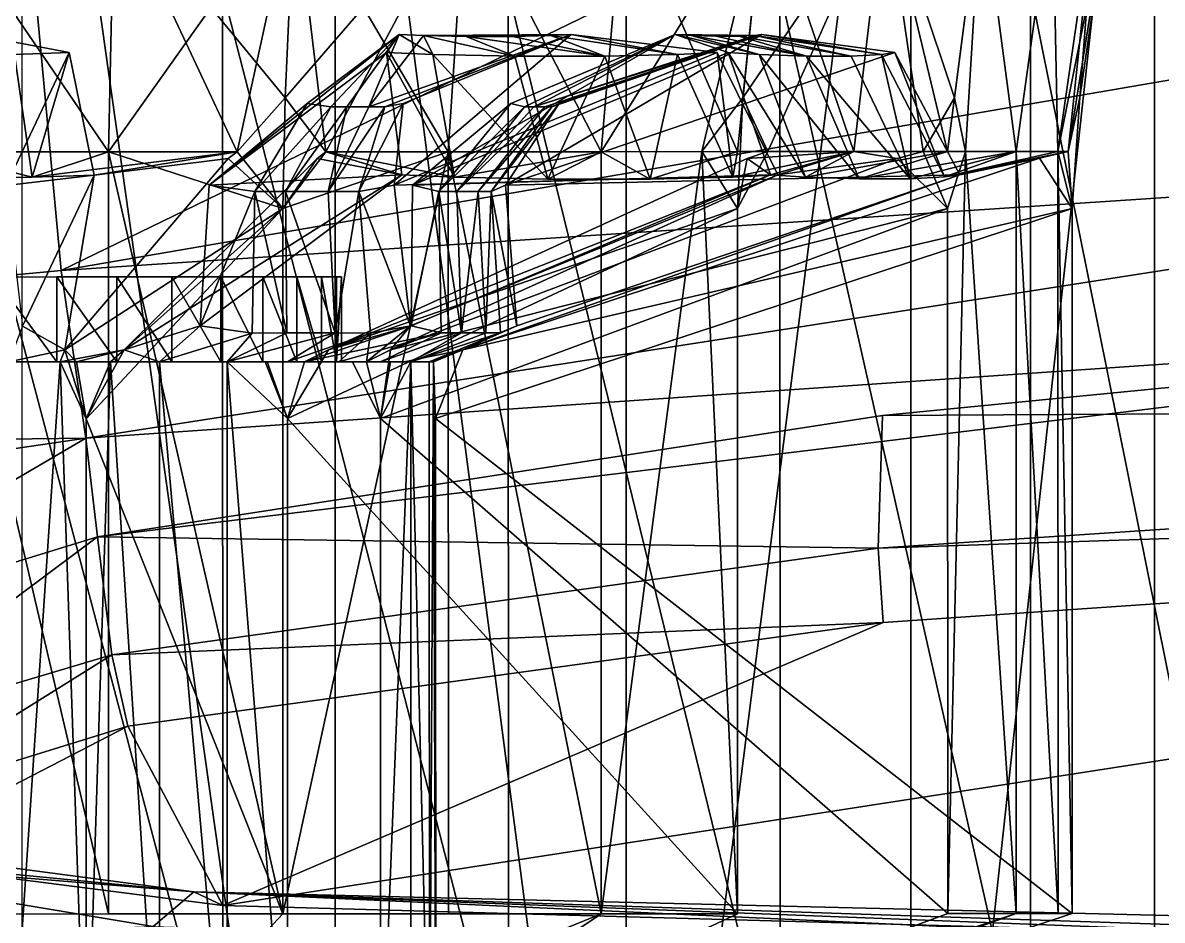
# Model space of a CAD drawing. Header units: metres. Extents: x -7 to 7, y -2.9 to 2.9.
# Drawn here: x -3.366 to -2.721, y 1.902 to 2.41 of the extents above; entities that cross this region are included whole.
import ezdxf

# ---------------------------------------------------------------- set-up
doc = ezdxf.new("R2010")
doc.units = ezdxf.units.M

msp = doc.modelspace()

# ---------------------------------------------------------------- linework, layer by layer
for points in [[(-3.02469, 2.73977, 0.050117), (-3.02469, 1.47095, 0.050493), (-3.1893, 2.73445, 0.067319)], [(-2.86346, 2.73886, 0.009818), (-3.02469, 1.47095, 0.050493), (-3.02469, 2.73977, 0.050117)], [(-3.02469, 1.47095, 0.050493), (-2.86346, 2.73886, 0.009818), (-2.86346, 1.47093, 0.010194)], [(-2.72566, 2.73794, -0.044881), (-2.86346, 1.47093, 0.010194), (-2.86346, 2.73886, 0.009818)], [(-2.86346, 1.47093, 0.010194), (-2.72566, 2.73794, -0.044881), (-2.72566, 1.47092, -0.044506)], [(-2.58477, 2.73224, -0.14018), (-2.72566, 1.47092, -0.044506), (-2.72566, 2.73794, -0.044881)], [(-3.1893, 2.73445, 0.067319), (-3.1893, 1.47095, 0.067694), (-3.3666, 2.72912, 0.070121)], [(-3.3666, 2.72912, 0.070121), (-3.1893, 1.47095, 0.067694), (-3.3666, 1.47095, 0.070494)], [(-3.1893, 2.73445, 0.067319), (-3.02469, 1.47095, 0.050493), (-3.1893, 1.47095, 0.067694)], [(-2.72566, 1.47092, -0.044506), (-2.58477, 2.73224, -0.14018), (-2.58477, 1.47089, -0.139806)], [(-3.3144, 2.48526, -1.7834), (-3.41895, 2.48522, -1.79163), (-3.31776, 2.33667, -1.76199)], [(-3.31776, 2.33667, -0.484703), (-3.41895, 2.48522, -0.455056), (-3.3144, 2.48526, -0.463284)], [(-3.41895, 2.48522, -0.455056), (-3.31776, 2.33667, -0.484703), (-3.41891, 2.33664, -0.476743)], [(-3.31776, 2.33667, -1.76199), (-3.41895, 2.48522, -1.79163), (-3.41891, 2.33664, -1.76995)], [(-3.21243, 2.48529, -1.75892), (-3.31776, 2.33667, -1.76199), (-3.24487, 2.3367, -1.74449)], [(-3.31776, 2.33667, -1.76199), (-3.21243, 2.48529, -1.75892), (-3.3144, 2.48526, -1.7834)], [(-3.3144, 2.48526, -0.463284), (-3.24487, 2.3367, -0.502203), (-3.31776, 2.33667, -0.484703)], [(-3.21773, 2.36722, -0.504154), (-3.3144, 2.48526, -0.463284), (-3.21243, 2.48529, -0.487764)], [(-3.3144, 2.48526, -0.463284), (-3.21773, 2.36722, -0.504154), (-3.24487, 2.3367, -0.502203)], [(-3.21243, 2.48529, -1.75892), (-3.24487, 2.3367, -1.74449), (-3.21773, 2.36722, -1.74254)], [(-3.11555, 2.48533, -1.71879), (-3.21773, 2.36722, -1.74254), (-3.19461, 2.33671, -1.72816)], [(-3.21773, 2.36722, -1.74254), (-3.11555, 2.48533, -1.71879), (-3.21243, 2.48529, -1.75892)], [(-3.21243, 2.48529, -0.487764), (-3.19461, 2.33671, -0.51853), (-3.21773, 2.36722, -0.504154)], [(-3.12536, 2.33674, -0.547218), (-3.21243, 2.48529, -0.487764), (-3.11555, 2.48533, -0.527895)], [(-3.21243, 2.48529, -0.487764), (-3.12536, 2.33674, -0.547218), (-3.19461, 2.33671, -0.51853)], [(-3.11555, 2.48533, -1.71879), (-3.19461, 2.33671, -1.72816), (-3.12536, 2.33674, -1.69947)], [(-3.11555, 2.48533, -0.527895), (-3.03885, 2.33677, -0.600233), (-3.12536, 2.33674, -0.547218)], [(-3.03885, 2.33677, -1.64646), (-3.11555, 2.48533, -1.71879), (-3.12536, 2.33674, -1.69947)], [(-3.02614, 2.48536, -1.664), (-3.11555, 2.48533, -1.71879), (-3.03885, 2.33677, -1.64646)], [(-3.03885, 2.33677, -0.600233), (-3.11555, 2.48533, -0.527895), (-3.02614, 2.48536, -0.582688)], [(-2.9464, 2.48539, -1.5959), (-3.03885, 2.33677, -1.64646), (-2.98184, 2.33679, -1.59777)], [(-3.03885, 2.33677, -1.64646), (-2.9464, 2.48539, -1.5959), (-3.02614, 2.48536, -1.664)], [(-3.02614, 2.48536, -0.582688), (-2.96169, 2.3368, -0.666128), (-3.03885, 2.33677, -0.600233)], [(-2.96169, 2.3368, -0.666128), (-3.02614, 2.48536, -0.582688), (-2.9464, 2.48539, -0.650794)], [(-2.9464, 2.48539, -1.5959), (-2.98184, 2.33679, -1.59777), (-2.95855, 2.36731, -1.58371)], [(-2.9464, 2.48539, -0.650794), (-2.8958, 2.33682, -0.743281), (-2.96169, 2.3368, -0.666128)], [(-2.87829, 2.48541, -1.51615), (-2.95855, 2.36731, -1.58371), (-2.94448, 2.3368, -1.56041)], [(-2.95855, 2.36731, -1.58371), (-2.87829, 2.48541, -1.51615), (-2.9464, 2.48539, -1.5959)], [(-2.8958, 2.33682, -0.743281), (-2.9464, 2.48539, -0.650794), (-2.87829, 2.48541, -0.730535)], [(-2.87829, 2.48541, -1.51615), (-2.94448, 2.3368, -1.56041), (-2.8958, 2.33682, -1.50341)], [(-2.87829, 2.48541, -0.730535), (-2.85663, 2.33683, -0.807199), (-2.8958, 2.33682, -0.743281)], [(-2.84278, 2.33684, -1.4169), (-2.87829, 2.48541, -1.51615), (-2.8958, 2.33682, -1.50341)], [(-2.8235, 2.48543, -1.42674), (-2.87829, 2.48541, -1.51615), (-2.84278, 2.33684, -1.4169)], [(-2.83882, 2.36735, -0.827772), (-2.87829, 2.48541, -0.730535), (-2.8235, 2.48543, -0.819948)], [(-2.87829, 2.48541, -0.730535), (-2.83882, 2.36735, -0.827772), (-2.85663, 2.33683, -0.807199)], [(-2.80395, 2.33685, -1.32316), (-2.8235, 2.48543, -1.42674), (-2.84278, 2.33684, -1.4169)], [(-2.8235, 2.48543, -0.819948), (-2.83264, 2.33684, -0.854276), (-2.83882, 2.36735, -0.827772)], [(-2.8235, 2.48543, -0.819948), (-2.80395, 2.33685, -0.923534), (-2.83264, 2.33684, -0.854276)], [(-2.78337, 2.48544, -1.32986), (-2.8235, 2.48543, -1.42674), (-2.80395, 2.33685, -1.32316)], [(-2.80395, 2.33685, -0.923534), (-2.8235, 2.48543, -0.819948), (-2.78337, 2.48544, -0.916832)], [(-2.78337, 2.48544, -0.916832), (-2.78027, 2.33686, -1.02219), (-2.80395, 2.33685, -0.923534)], [(-2.78027, 2.33686, -1.2245), (-2.78337, 2.48544, -1.32986), (-2.80395, 2.33685, -1.32316)], [(-2.75889, 2.48545, -1.22789), (-2.78337, 2.48544, -1.32986), (-2.78027, 2.33686, -1.2245)], [(-2.78027, 2.33686, -1.02219), (-2.78337, 2.48544, -0.916832), (-2.75889, 2.48545, -1.0188)], [(-2.75066, 2.48545, -1.12334), (-2.78027, 2.33686, -1.2245), (-2.77439, 2.33686, -1.14976)], [(-2.75889, 2.48545, -1.0188), (-2.77439, 2.33686, -1.09693), (-2.78027, 2.33686, -1.02219)], [(-2.78027, 2.33686, -1.2245), (-2.75066, 2.48545, -1.12334), (-2.75889, 2.48545, -1.22789)], [(-2.75889, 2.48545, -1.0188), (-2.76786, 2.36738, -1.12334), (-2.77439, 2.33686, -1.09693)], [(-2.75066, 2.48545, -1.12334), (-2.77439, 2.33686, -1.14976), (-2.76786, 2.36738, -1.12334)], [(-2.76786, 2.36738, -1.12334), (-2.75889, 2.48545, -1.0188), (-2.75066, 2.48545, -1.12334)], [(-3.34447, 2.26949, 0.605257), (-2.96144, 2.45557, 0.515201), (-3.35804, 2.41632, 0.505213)], [(-2.26639, 2.45503, 0.600202), (-2.96144, 2.45557, 0.515201), (-3.34447, 2.26949, 0.605257)], [(-3.34447, 2.26949, 0.605257), (-2.26217, 2.34109, 0.675236), (-2.26639, 2.45503, 0.600202)], [(-3.25311, 2.42832, -2.17029), (-3.25295, 1.79931, -2.17029), (-3.41893, 2.42827, -2.18334)], [(-3.41893, 2.42827, -0.063345), (-3.25295, 1.79931, -0.076395), (-3.25311, 2.42832, -0.076395)], [(-3.41893, 2.42827, -2.18334), (-3.25295, 1.79931, -2.17029), (-3.41877, 1.79925, -2.18334)], [(-3.25295, 1.79931, -0.076395), (-3.41893, 2.42827, -0.063345), (-3.41877, 1.79925, -0.063345)], [(-3.09137, 2.42838, -2.13146), (-3.09121, 1.79936, -2.13146), (-3.25311, 2.42832, -2.17029)], [(-3.25311, 2.42832, -0.076395), (-3.09121, 1.79936, -0.115225), (-3.09137, 2.42838, -0.115225)], [(-3.25311, 2.42832, -2.17029), (-3.09121, 1.79936, -2.13146), (-3.25295, 1.79931, -2.17029)], [(-3.09121, 1.79936, -0.115225), (-3.25311, 2.42832, -0.076395), (-3.25295, 1.79931, -0.076395)], [(-2.9377, 2.42843, -2.06781), (-2.93754, 1.79941, -2.06781), (-3.09137, 2.42838, -2.13146)], [(-3.09137, 2.42838, -0.115225), (-2.93754, 1.79941, -0.178878), (-2.9377, 2.42843, -0.178878)], [(-3.09137, 2.42838, -2.13146), (-2.93754, 1.79941, -2.06781), (-3.09121, 1.79936, -2.13146)], [(-2.93754, 1.79941, -0.178878), (-3.09137, 2.42838, -0.115225), (-3.09121, 1.79936, -0.115225)], [(-2.79588, 2.42848, -1.9809), (-2.79572, 1.79946, -1.9809), (-2.9377, 2.42843, -2.06781)], [(-2.9377, 2.42843, -0.178878), (-2.79572, 1.79946, -0.265787), (-2.79588, 2.42848, -0.265787)], [(-2.9377, 2.42843, -2.06781), (-2.79572, 1.79946, -1.9809), (-2.93754, 1.79941, -2.06781)], [(-2.79572, 1.79946, -0.265787), (-2.9377, 2.42843, -0.178878), (-2.93754, 1.79941, -0.178878)], [(-2.6694, 2.42852, -1.87288), (-2.66924, 1.79951, -1.87288), (-2.79588, 2.42848, -1.9809)], [(-2.79588, 2.42848, -0.265787), (-2.66924, 1.79951, -0.373811), (-2.6694, 2.42852, -0.373811)], [(-2.79588, 2.42848, -1.9809), (-2.66924, 1.79951, -1.87288), (-2.79572, 1.79946, -1.9809)], [(-2.66924, 1.79951, -0.373811), (-2.79588, 2.42848, -0.265787), (-2.79572, 1.79946, -0.265787)], [(-3.34447, 2.26949, 0.605257), (-3.35804, 2.41632, 0.505213), (-4.51336, 2.15992, 0.425289)], [(-4.51336, 2.15992, 0.425289), (-3.35804, 2.41632, 0.505213), (-4.49527, 2.3381, 0.325237)], [(-3.35804, 2.41632, 0.505213), (-3.76108, 2.41799, 0.435214), (-4.49527, 2.3381, 0.325237)], [(-3.33991, 2.39285, -1.6721), (-3.37086, 2.39171, -1.6742), (-3.39365, 2.40302, -1.61043)], [(-3.39365, 2.40302, -1.61043), (-3.37568, 2.3177, -1.45202), (-3.33991, 2.39285, -1.6721)], [(-3.26068, 2.31774, -0.832029), (-3.15307, 2.4031, -0.714424), (-3.20532, 2.36398, -0.818047)], [(-3.15307, 2.4031, -0.714424), (-3.26068, 2.31774, -0.832029), (-3.1603, 2.39291, -0.632951)], [(-3.15307, 2.4031, -0.714424), (-3.19184, 2.36215, -0.826897), (-3.20532, 2.36398, -0.818047)], [(-3.15307, 2.4031, -0.714424), (-3.18287, 2.36217, -0.833838), (-3.19184, 2.36215, -0.826897)], [(-3.15307, 2.4031, -0.714424), (-3.1703, 2.36218, -0.844499), (-3.18287, 2.36217, -0.833838)], [(-3.1703, 2.36218, -0.844499), (-3.0557, 2.40314, -0.797647), (-3.16119, 2.36216, -0.85303)], [(-3.1703, 2.36218, -0.844499), (-3.13939, 2.40252, -0.723006), (-3.0557, 2.40314, -0.797647)], [(-3.1703, 2.36218, -0.844499), (-3.15307, 2.4031, -0.714424), (-3.13939, 2.40252, -0.723006)], [(-3.16119, 2.36216, -0.85303), (-3.0557, 2.40314, -0.797647), (-3.1508, 2.36399, -0.864615)], [(-3.1603, 2.39291, -0.632951), (-3.13402, 2.39179, -0.649438), (-3.15307, 2.4031, -0.714424)], [(-2.97323, 2.39297, -0.792837), (-3.15593, 2.31777, -0.921495), (-3.0557, 2.40314, -0.797647)], [(-3.0557, 2.40314, -0.797647), (-3.15593, 2.31777, -0.921495), (-3.1508, 2.36399, -0.864615)], [(-3.15307, 2.4031, -0.714424), (-3.13402, 2.39179, -0.649438), (-3.13939, 2.40252, -0.723006)], [(-2.96687, 2.39298, -1.44509), (-3.14567, 2.31778, -1.31107), (-2.99693, 2.40316, -1.36814)], [(-2.99693, 2.40316, -1.36814), (-3.14567, 2.31778, -1.31107), (-3.09, 2.36402, -1.29839)], [(-3.0557, 2.40314, -0.797647), (-3.13939, 2.40252, -0.723006), (-3.0673, 2.4025, -0.784274)], [(-3.13402, 2.39179, -0.649438), (-3.08763, 2.39088, -0.68257), (-3.13939, 2.40252, -0.723006)], [(-3.13939, 2.40252, -0.723006), (-3.08763, 2.39088, -0.68257), (-3.11524, 2.40204, -0.740252)], [(-3.0673, 2.4025, -0.784274), (-3.13939, 2.40252, -0.723006), (-3.11524, 2.40204, -0.740252)], [(-3.0673, 2.4025, -0.784274), (-3.11524, 2.40204, -0.740252), (-3.08874, 2.40204, -0.7627)], [(-3.08763, 2.39088, -0.68257), (-3.0367, 2.39086, -0.725698), (-3.11524, 2.40204, -0.740252)], [(-3.11524, 2.40204, -0.740252), (-3.0367, 2.39086, -0.725698), (-3.08874, 2.40204, -0.7627)], [(-3.09295, 2.3178, -1.1838), (-2.94787, 2.40317, -1.24982), (-3.06256, 2.36402, -1.23214)], [(-2.94787, 2.40317, -1.24982), (-3.09295, 2.3178, -1.1838), (-2.87261, 2.39301, -1.21777)], [(-3.08219, 2.36219, -1.28492), (-2.99693, 2.40316, -1.36814), (-3.09, 2.36402, -1.29839)], [(-3.0367, 2.39086, -0.725698), (-3.0673, 2.4025, -0.784274), (-3.08874, 2.40204, -0.7627)], [(-3.07689, 2.36221, -1.27362), (-2.99693, 2.40316, -1.36814), (-3.08219, 2.36219, -1.28492)], [(-3.07689, 2.36221, -1.27362), (-2.94787, 2.40317, -1.24982), (-2.9518, 2.40259, -1.26548)], [(-2.94787, 2.40317, -1.24982), (-3.07689, 2.36221, -1.27362), (-3.07064, 2.36221, -1.25837)], [(-3.07689, 2.36221, -1.27362), (-2.9518, 2.40259, -1.26548), (-2.99693, 2.40316, -1.36814)], [(-2.94787, 2.40317, -1.24982), (-3.07064, 2.36221, -1.25837), (-3.06681, 2.36219, -1.24769)], [(-2.99552, 2.39175, -0.767144), (-3.0557, 2.40314, -0.797647), (-3.0673, 2.4025, -0.784274)], [(-3.0673, 2.4025, -0.784274), (-3.0367, 2.39086, -0.725698), (-2.99552, 2.39175, -0.767144)], [(-2.94787, 2.40317, -1.24982), (-3.06681, 2.36219, -1.24769), (-3.06256, 2.36402, -1.23214)], [(-3.0557, 2.40314, -0.797647), (-2.99552, 2.39175, -0.767144), (-2.97323, 2.39297, -0.792837)], [(-2.94932, 2.39177, -1.41596), (-2.99693, 2.40316, -1.36814), (-2.98779, 2.40253, -1.35298)], [(-2.99693, 2.40316, -1.36814), (-2.94932, 2.39177, -1.41596), (-2.96687, 2.39298, -1.44509)], [(-2.99693, 2.40316, -1.36814), (-2.9518, 2.40259, -1.26548), (-2.98779, 2.40253, -1.35298)], [(-2.98779, 2.40253, -1.35298), (-2.9518, 2.40259, -1.26548), (-2.96074, 2.4021, -1.29378)], [(-2.92262, 2.3909, -1.36398), (-2.98779, 2.40253, -1.35298), (-2.9739, 2.40208, -1.32593)], [(-2.98779, 2.40253, -1.35298), (-2.92262, 2.3909, -1.36398), (-2.94932, 2.39177, -1.41596)], [(-2.98779, 2.40253, -1.35298), (-2.96074, 2.4021, -1.29378), (-2.9739, 2.40208, -1.32593)], [(-2.96074, 2.4021, -1.29378), (-2.92262, 2.3909, -1.36398), (-2.9739, 2.40208, -1.32593)], [(-2.9518, 2.40259, -1.26548), (-2.89734, 2.39094, -1.30222), (-2.96074, 2.4021, -1.29378)], [(-2.89734, 2.39094, -1.30222), (-2.92262, 2.3909, -1.36398), (-2.96074, 2.4021, -1.29378)], [(-2.94787, 2.40317, -1.24982), (-2.88017, 2.39188, -1.24786), (-2.9518, 2.40259, -1.26548)], [(-2.88017, 2.39188, -1.24786), (-2.89734, 2.39094, -1.30222), (-2.9518, 2.40259, -1.26548)], [(-2.87261, 2.39301, -1.21777), (-2.88017, 2.39188, -1.24786), (-2.94787, 2.40317, -1.24982)], [(-3.37568, 2.3177, -1.45202), (-3.32576, 2.32356, -1.70618), (-3.33991, 2.39285, -1.6721)], [(-3.33991, 2.39285, -1.6721), (-3.36097, 2.32227, -1.70858), (-3.37086, 2.39171, -1.6742)], [(-3.32576, 2.32356, -1.70618), (-3.36097, 2.32227, -1.70858), (-3.33991, 2.39285, -1.6721)], [(-3.26068, 2.31774, -0.832029), (-3.15168, 2.32362, -0.597072), (-3.1603, 2.39291, -0.632951)], [(-3.15168, 2.32362, -0.597072), (-3.12179, 2.32235, -0.615828), (-3.1603, 2.39291, -0.632951)], [(-3.1603, 2.39291, -0.632951), (-3.12179, 2.32235, -0.615828), (-3.13402, 2.39179, -0.649438)], [(-2.93887, 2.32369, -0.77896), (-3.15593, 2.31777, -0.921495), (-2.97323, 2.39297, -0.792837)], [(-2.94304, 2.32369, -1.47346), (-3.14567, 2.31778, -1.31107), (-2.96687, 2.39298, -1.44509)], [(-3.09295, 2.3178, -1.1838), (-2.83581, 2.32373, -1.21487), (-2.87261, 2.39301, -1.21777)], [(-2.96422, 2.3223, -0.749732), (-2.97323, 2.39297, -0.792837), (-2.99552, 2.39175, -0.767144)], [(-2.97323, 2.39297, -0.792837), (-2.96422, 2.3223, -0.749732), (-2.93887, 2.32369, -0.77896)], [(-2.92307, 2.32232, -1.44032), (-2.96687, 2.39298, -1.44509), (-2.94932, 2.39177, -1.41596)], [(-2.96687, 2.39298, -1.44509), (-2.92307, 2.32232, -1.44032), (-2.94304, 2.32369, -1.47346)], [(-2.87261, 2.39301, -1.21777), (-2.84441, 2.32245, -1.24909), (-2.88017, 2.39188, -1.24786)], [(-2.83581, 2.32373, -1.21487), (-2.84441, 2.32245, -1.24909), (-2.87261, 2.39301, -1.21777)], [(-3.36097, 2.32227, -1.70858), (-3.42582, 2.32118, -1.70911), (-3.37086, 2.39171, -1.6742)], [(-3.12179, 2.32235, -0.615828), (-3.069, 2.32131, -0.653519), (-3.13402, 2.39179, -0.649438)], [(-3.13402, 2.39179, -0.649438), (-3.069, 2.32131, -0.653519), (-3.08763, 2.39088, -0.68257)], [(-3.069, 2.32131, -0.653519), (-3.0367, 2.39086, -0.725698), (-3.08763, 2.39088, -0.68257)], [(-3.0367, 2.39086, -0.725698), (-3.069, 2.32131, -0.653519), (-3.01107, 2.32129, -0.702581)], [(-3.01107, 2.32129, -0.702581), (-2.99552, 2.39175, -0.767144), (-3.0367, 2.39086, -0.725698)], [(-2.99552, 2.39175, -0.767144), (-3.01107, 2.32129, -0.702581), (-2.96422, 2.3223, -0.749732)], [(-2.89271, 2.32133, -1.38119), (-2.94932, 2.39177, -1.41596), (-2.92262, 2.3909, -1.36398)], [(-2.94932, 2.39177, -1.41596), (-2.89271, 2.32133, -1.38119), (-2.92307, 2.32232, -1.44032)], [(-2.86395, 2.32138, -1.31094), (-2.92262, 2.3909, -1.36398), (-2.89734, 2.39094, -1.30222)], [(-2.92262, 2.3909, -1.36398), (-2.86395, 2.32138, -1.31094), (-2.89271, 2.32133, -1.38119)], [(-2.88017, 2.39188, -1.24786), (-2.86395, 2.32138, -1.31094), (-2.89734, 2.39094, -1.30222)], [(-2.84441, 2.32245, -1.24909), (-2.86395, 2.32138, -1.31094), (-2.88017, 2.39188, -1.24786)], [(-3.21909, 2.30454, -0.508389), (-3.24487, 2.3367, -0.502203), (-3.21773, 2.36722, -0.504154)], [(-3.21909, 2.30454, -1.7383), (-3.21773, 2.36722, -1.74254), (-3.24487, 2.3367, -1.74449)], [(-3.21909, 2.30454, -1.7383), (-3.19461, 2.33671, -1.72816), (-3.21773, 2.36722, -1.74254)], [(-3.21909, 2.30454, -0.508389), (-3.21773, 2.36722, -0.504154), (-3.19461, 2.33671, -0.51853)], [(-2.96168, 2.30463, -1.58056), (-2.95855, 2.36731, -1.58371), (-2.98184, 2.33679, -1.59777)], [(-2.95855, 2.36731, -1.58371), (-2.96168, 2.30463, -1.58056), (-2.94448, 2.3368, -1.56041)], [(-2.85663, 2.33683, -0.807199), (-2.83882, 2.36735, -0.827772), (-2.83264, 2.33684, -0.854276)], [(-2.7723, 2.30469, -1.12334), (-2.77439, 2.33686, -1.09693), (-2.76786, 2.36738, -1.12334)], [(-2.7723, 2.30469, -1.12334), (-2.76786, 2.36738, -1.12334), (-2.77439, 2.33686, -1.14976)], [(-3.20532, 2.36398, -0.818047), (-3.23479, 2.31422, -0.849033), (-3.26068, 2.31774, -0.832029)], [(-3.23479, 2.31422, -0.849033), (-3.20532, 2.36398, -0.818047), (-3.19184, 2.36215, -0.826897)], [(-3.19184, 2.36215, -0.826897), (-3.21755, 2.31428, -0.862368), (-3.23479, 2.31422, -0.849033)], [(-3.21755, 2.31428, -0.862368), (-3.19184, 2.36215, -0.826897), (-3.18287, 2.36217, -0.833838)], [(-3.18287, 2.36217, -0.833838), (-3.19341, 2.31429, -0.882849), (-3.21755, 2.31428, -0.862368)], [(-3.19341, 2.31429, -0.882849), (-3.18287, 2.36217, -0.833838), (-3.1703, 2.36218, -0.844499)], [(-3.16119, 2.36216, -0.85303), (-3.19341, 2.31429, -0.882849), (-3.1703, 2.36218, -0.844499)], [(-3.1759, 2.31425, -0.899238), (-3.19341, 2.31429, -0.882849), (-3.16119, 2.36216, -0.85303)], [(-3.15593, 2.31777, -0.921495), (-3.1759, 2.31425, -0.899238), (-3.1508, 2.36399, -0.864615)], [(-3.1508, 2.36399, -0.864615), (-3.1759, 2.31425, -0.899238), (-3.16119, 2.36216, -0.85303)], [(-3.14567, 2.31778, -1.31107), (-3.13067, 2.31426, -1.2852), (-3.09, 2.36402, -1.29839)], [(-3.09, 2.36402, -1.29839), (-3.13067, 2.31426, -1.2852), (-3.08219, 2.36219, -1.28492)], [(-3.13067, 2.31426, -1.2852), (-3.1205, 2.31432, -1.26349), (-3.08219, 2.36219, -1.28492)], [(-3.1205, 2.31432, -1.26349), (-3.07064, 2.36221, -1.25837), (-3.07689, 2.36221, -1.27362)], [(-3.08219, 2.36219, -1.28492), (-3.1205, 2.31432, -1.26349), (-3.07689, 2.36221, -1.27362)], [(-3.07064, 2.36221, -1.25837), (-3.1205, 2.31432, -1.26349), (-3.10848, 2.31432, -1.2342)], [(-3.10848, 2.31432, -1.2342), (-3.06681, 2.36219, -1.24769), (-3.07064, 2.36221, -1.25837)], [(-3.06681, 2.36219, -1.24769), (-3.10848, 2.31432, -1.2342), (-3.10112, 2.31427, -1.21368)], [(-3.10112, 2.31427, -1.21368), (-3.06256, 2.36402, -1.23214), (-3.06681, 2.36219, -1.24769)], [(-3.06256, 2.36402, -1.23214), (-3.10112, 2.31427, -1.21368), (-3.09295, 2.3178, -1.1838)], [(-3.36097, 2.32227, -1.70858), (-3.41891, 2.33664, -1.76995), (-3.42582, 2.32118, -1.70911)], [(-3.31776, 2.33667, -1.76199), (-3.41891, 2.33664, -1.76995), (-3.36097, 2.32227, -1.70858)], [(-3.31765, 1.90528, -0.484703), (-3.41891, 2.33664, -0.476743), (-3.31776, 2.33667, -0.484703)], [(-3.41891, 2.33664, -0.476743), (-3.31765, 1.90528, -0.484703), (-3.4188, 1.90524, -0.476743)], [(-3.24487, 2.3367, -1.74449), (-3.36097, 2.32227, -1.70858), (-3.32576, 2.32356, -1.70618)], [(-3.36097, 2.32227, -1.70858), (-3.24487, 2.3367, -1.74449), (-3.31776, 2.33667, -1.76199)], [(-2.26217, 2.34109, 0.675236), (-3.34447, 2.26949, 0.605257), (-3.33045, 2.17466, 0.685286)], [(-2.25918, 2.24813, 0.730263), (-2.26217, 2.34109, 0.675236), (-3.33045, 2.17466, 0.685286)], [(-3.24487, 2.3367, -1.74449), (-3.32576, 2.32356, -1.70618), (-3.24991, 2.33291, -1.72902)], [(-3.21909, 2.30454, -0.508389), (-3.31776, 2.33667, -0.484703), (-3.24487, 2.3367, -0.502203)], [(-3.31776, 2.33667, -0.484703), (-3.21909, 2.30454, -0.508389), (-3.21899, 1.90531, -0.508389)], [(-3.31776, 2.33667, -0.484703), (-3.21899, 1.90531, -0.508389), (-3.31765, 1.90528, -0.484703)], [(-3.21909, 2.30454, -1.7383), (-3.24487, 2.3367, -1.74449), (-3.24991, 2.33291, -1.72902)], [(-3.12536, 2.33674, -1.69947), (-3.21909, 2.30454, -1.7383), (-3.21899, 1.90531, -1.7383)], [(-3.21909, 2.30454, -1.7383), (-3.12536, 2.33674, -1.69947), (-3.19461, 2.33671, -1.72816)], [(-3.21909, 2.30454, -0.508389), (-3.19461, 2.33671, -0.51853), (-3.19962, 2.33293, -0.534003)], [(-3.12536, 2.33674, -1.69947), (-3.21899, 1.90531, -1.7383), (-3.12525, 1.90534, -1.69947)], [(-3.19461, 2.33671, -0.51853), (-3.15168, 2.32362, -0.597072), (-3.19962, 2.33293, -0.534003)], [(-3.12179, 2.32235, -0.615828), (-3.19461, 2.33671, -0.51853), (-3.12536, 2.33674, -0.547218)], [(-3.19461, 2.33671, -0.51853), (-3.12179, 2.32235, -0.615828), (-3.15168, 2.32362, -0.597072)], [(-3.12536, 2.33674, -0.547218), (-3.03885, 2.33677, -0.600233), (-3.12179, 2.32235, -0.615828)], [(-3.03885, 2.33677, -1.64646), (-3.12536, 2.33674, -1.69947), (-3.03874, 1.90537, -1.64646)], [(-3.03874, 1.90537, -1.64646), (-3.12536, 2.33674, -1.69947), (-3.12525, 1.90534, -1.69947)], [(-3.12179, 2.32235, -0.615828), (-3.03885, 2.33677, -0.600233), (-3.069, 2.32131, -0.653519)], [(-3.03885, 2.33677, -0.600233), (-3.01107, 2.32129, -0.702581), (-3.069, 2.32131, -0.653519)], [(-3.01107, 2.32129, -0.702581), (-3.03885, 2.33677, -0.600233), (-2.96169, 2.3368, -0.666128)], [(-3.03874, 1.90537, -1.64646), (-2.98184, 2.33679, -1.59777), (-3.03885, 2.33677, -1.64646)], [(-2.98184, 2.33679, -1.59777), (-3.03874, 1.90537, -1.64646), (-2.96158, 1.9054, -1.58056)], [(-2.96169, 2.3368, -0.666128), (-2.96422, 2.3223, -0.749732), (-3.01107, 2.32129, -0.702581)], [(-2.98184, 2.33679, -1.59777), (-2.96158, 1.9054, -1.58056), (-2.96168, 2.30463, -1.58056)], [(-2.96422, 2.3223, -0.749732), (-2.96169, 2.3368, -0.666128), (-2.8958, 2.33682, -0.743281)], [(-2.8958, 2.33682, -0.743281), (-2.93887, 2.32369, -0.77896), (-2.96422, 2.3223, -0.749732)], [(-2.94448, 2.3368, -1.56041), (-2.96168, 2.30463, -1.58056), (-2.95615, 2.3329, -1.54872)], [(-2.8958, 2.33682, -1.50341), (-2.95615, 2.3329, -1.54872), (-2.94304, 2.32369, -1.47346)], [(-2.95615, 2.3329, -1.54872), (-2.8958, 2.33682, -1.50341), (-2.94448, 2.3368, -1.56041)], [(-2.8958, 2.33682, -1.50341), (-2.94304, 2.32369, -1.47346), (-2.92307, 2.32232, -1.44032)], [(-2.8958, 2.33682, -0.743281), (-2.87135, 2.33293, -0.814681), (-2.93887, 2.32369, -0.77896)], [(-2.84278, 2.33684, -1.4169), (-2.92307, 2.32232, -1.44032), (-2.89271, 2.32133, -1.38119)], [(-2.92307, 2.32232, -1.44032), (-2.84278, 2.33684, -1.4169), (-2.8958, 2.33682, -1.50341)], [(-2.87135, 2.33293, -0.814681), (-2.8958, 2.33682, -0.743281), (-2.85663, 2.33683, -0.807199)], [(-2.80395, 2.33685, -1.32316), (-2.89271, 2.32133, -1.38119), (-2.86395, 2.32138, -1.31094)], [(-2.89271, 2.32133, -1.38119), (-2.80395, 2.33685, -1.32316), (-2.84278, 2.33684, -1.4169)], [(-2.85663, 2.33683, -0.807199), (-2.84277, 2.30467, -0.829794), (-2.87135, 2.33293, -0.814681)], [(-2.84441, 2.32245, -1.24909), (-2.80395, 2.33685, -1.32316), (-2.86395, 2.32138, -1.31094)], [(-2.85663, 2.33683, -0.807199), (-2.83264, 2.33684, -0.854276), (-2.84277, 2.30467, -0.829794)], [(-2.77439, 2.33686, -1.14976), (-2.84441, 2.32245, -1.24909), (-2.83581, 2.32373, -1.21487)], [(-2.78027, 2.33686, -1.2245), (-2.80395, 2.33685, -1.32316), (-2.84441, 2.32245, -1.24909)], [(-2.84441, 2.32245, -1.24909), (-2.77439, 2.33686, -1.14976), (-2.78027, 2.33686, -1.2245)], [(-2.83264, 2.33684, -0.854276), (-2.84267, 1.90544, -0.829794), (-2.84277, 2.30467, -0.829794)], [(-2.83264, 2.33684, -0.854276), (-2.80384, 1.90545, -0.923534), (-2.84267, 1.90544, -0.829794)], [(-2.77439, 2.33686, -1.14976), (-2.83581, 2.32373, -1.21487), (-2.79065, 2.33307, -1.14978)], [(-2.80384, 1.90545, -0.923534), (-2.83264, 2.33684, -0.854276), (-2.80395, 2.33685, -0.923534)], [(-2.78016, 1.90546, -1.02219), (-2.80395, 2.33685, -0.923534), (-2.78027, 2.33686, -1.02219)], [(-2.80395, 2.33685, -0.923534), (-2.78016, 1.90546, -1.02219), (-2.80384, 1.90545, -0.923534)], [(-2.7723, 2.30469, -1.12334), (-2.77439, 2.33686, -1.14976), (-2.79065, 2.33307, -1.14978)], [(-2.78027, 2.33686, -1.02219), (-2.7723, 2.30469, -1.12334), (-2.7722, 1.90546, -1.12334)], [(-2.7723, 2.30469, -1.12334), (-2.78027, 2.33686, -1.02219), (-2.77439, 2.33686, -1.09693)], [(-2.78027, 2.33686, -1.02219), (-2.7722, 1.90546, -1.12334), (-2.78016, 1.90546, -1.02219)], [(-3.32576, 2.32356, -1.70618), (-3.34242, 2.22455, -1.41569), (-3.24991, 2.33291, -1.72902)], [(-3.34242, 2.22455, -1.41569), (-3.21909, 2.30454, -1.7383), (-3.24991, 2.33291, -1.72902)], [(-3.15168, 2.32362, -0.597072), (-3.3089, 2.22457, -0.841889), (-3.19962, 2.33293, -0.534003)], [(-3.3089, 2.22457, -0.841889), (-3.21909, 2.30454, -0.508389), (-3.19962, 2.33293, -0.534003)], [(-2.95615, 2.3329, -1.54872), (-3.19311, 2.22461, -1.32419), (-2.94304, 2.32369, -1.47346)], [(-2.96168, 2.30463, -1.58056), (-3.19311, 2.22461, -1.32419), (-2.95615, 2.3329, -1.54872)], [(-2.87135, 2.33293, -0.814681), (-3.15809, 2.22462, -0.970688), (-2.93887, 2.32369, -0.77896)], [(-2.84277, 2.30467, -0.829794), (-3.15809, 2.22462, -0.970688), (-2.87135, 2.33293, -0.814681)], [(-2.79065, 2.33307, -1.14978), (-3.11721, 2.22463, -1.14097), (-2.7723, 2.30469, -1.12334)], [(-2.83581, 2.32373, -1.21487), (-3.11721, 2.22463, -1.14097), (-2.79065, 2.33307, -1.14978)], [(-3.36645, 2.23807, -1.45582), (-3.32576, 2.32356, -1.70618), (-3.37568, 2.3177, -1.45202)], [(-3.34242, 2.22455, -1.41569), (-3.32576, 2.32356, -1.70618), (-3.36645, 2.23807, -1.45582)], [(-3.3089, 2.22457, -0.841889), (-3.15168, 2.32362, -0.597072), (-3.26588, 2.23811, -0.823544)], [(-3.26588, 2.23811, -0.823544), (-3.15168, 2.32362, -0.597072), (-3.26068, 2.31774, -0.832029)], [(-2.94304, 2.32369, -1.47346), (-3.19311, 2.22461, -1.32419), (-3.14645, 2.23815, -1.321)], [(-2.93887, 2.32369, -0.77896), (-3.15809, 2.22462, -0.970688), (-3.14671, 2.23815, -0.925322)], [(-3.15593, 2.31777, -0.921495), (-2.93887, 2.32369, -0.77896), (-3.14671, 2.23815, -0.925322)], [(-3.14567, 2.31778, -1.31107), (-2.94304, 2.32369, -1.47346), (-3.14645, 2.23815, -1.321)], [(-3.11721, 2.22463, -1.14097), (-2.83581, 2.32373, -1.21487), (-3.08647, 2.23817, -1.17622)], [(-3.08647, 2.23817, -1.17622), (-2.83581, 2.32373, -1.21487), (-3.09295, 2.3178, -1.1838)], [(-3.23479, 2.31422, -0.849033), (-3.26588, 2.23811, -0.823544), (-3.26068, 2.31774, -0.832029)], [(-3.14671, 2.23815, -0.925322), (-3.1759, 2.31425, -0.899238), (-3.15593, 2.31777, -0.921495)], [(-3.14645, 2.23815, -1.321), (-3.13067, 2.31426, -1.2852), (-3.14567, 2.31778, -1.31107)], [(-3.10112, 2.31427, -1.21368), (-3.08647, 2.23817, -1.17622), (-3.09295, 2.3178, -1.1838)], [(-3.23642, 2.23411, -0.842888), (-3.26588, 2.23811, -0.823544), (-3.23479, 2.31422, -0.849033)], [(-3.23479, 2.31422, -0.849033), (-3.2168, 2.23417, -0.858059), (-3.23642, 2.23411, -0.842888)], [(-3.2168, 2.23417, -0.858059), (-3.23479, 2.31422, -0.849033), (-3.21755, 2.31428, -0.862368)], [(-3.18934, 2.23418, -0.881358), (-3.21755, 2.31428, -0.862368), (-3.19341, 2.31429, -0.882849)], [(-3.21755, 2.31428, -0.862368), (-3.18934, 2.23418, -0.881358), (-3.2168, 2.23417, -0.858059)], [(-3.1759, 2.31425, -0.899238), (-3.18934, 2.23418, -0.881358), (-3.19341, 2.31429, -0.882849)], [(-3.16943, 2.23413, -0.900002), (-3.18934, 2.23418, -0.881358), (-3.1759, 2.31425, -0.899238)], [(-3.1759, 2.31425, -0.899238), (-3.14671, 2.23815, -0.925322), (-3.16943, 2.23413, -0.900002)], [(-3.13067, 2.31426, -1.2852), (-3.14645, 2.23815, -1.321), (-3.12939, 2.23415, -1.29157)], [(-3.13067, 2.31426, -1.2852), (-3.11781, 2.23421, -1.26687), (-3.1205, 2.31432, -1.26349)], [(-3.12939, 2.23415, -1.29157), (-3.11781, 2.23421, -1.26687), (-3.13067, 2.31426, -1.2852)], [(-3.11781, 2.23421, -1.26687), (-3.10848, 2.31432, -1.2342), (-3.1205, 2.31432, -1.26349)], [(-3.10848, 2.31432, -1.2342), (-3.11781, 2.23421, -1.26687), (-3.10414, 2.23421, -1.23355)], [(-3.10414, 2.23421, -1.23355), (-3.10112, 2.31427, -1.21368), (-3.10848, 2.31432, -1.2342)], [(-3.10112, 2.31427, -1.21368), (-3.10414, 2.23421, -1.23355), (-3.09577, 2.23416, -1.21021)], [(-3.09577, 2.23416, -1.21021), (-3.08647, 2.23817, -1.17622), (-3.10112, 2.31427, -1.21368)], [(-3.3304, 2.18563, -1.39563), (-3.21909, 2.30454, -1.7383), (-3.34242, 2.22455, -1.41569)], [(-3.21909, 2.30454, -0.508389), (-3.3304, 2.18563, -0.851059), (-3.21899, 1.90531, -0.508389)], [(-3.21909, 2.30454, -1.7383), (-3.3304, 2.18563, -1.39563), (-3.21899, 1.90531, -1.7383)], [(-3.3304, 2.18563, -0.851059), (-3.21909, 2.30454, -0.508389), (-3.3089, 2.22457, -0.841889)], [(-3.19311, 2.22461, -1.32419), (-2.96168, 2.30463, -1.58056), (-3.21643, 2.18567, -1.32579)], [(-2.96158, 1.9054, -1.58056), (-3.21643, 2.18567, -1.32579), (-2.96168, 2.30463, -1.58056)], [(-3.15809, 2.22462, -0.970688), (-2.84277, 2.30467, -0.829794), (-3.16378, 2.18569, -0.993368)], [(-2.84267, 1.90544, -0.829794), (-3.16378, 2.18569, -0.993368), (-2.84277, 2.30467, -0.829794)], [(-2.7723, 2.30469, -1.12334), (-3.13257, 2.1857, -1.12334), (-2.7722, 1.90546, -1.12334)], [(-2.7723, 2.30469, -1.12334), (-3.11721, 2.22463, -1.14097), (-3.13257, 2.1857, -1.12334)], [(-4.51336, 2.15992, 0.425289), (-3.33045, 2.17466, 0.685286), (-3.34447, 2.26949, 0.605257)], [(-3.58374, 2.26575, -1.28819), (-3.28186, 2.26586, -1.31195), (-3.55592, 2.26576, -1.31195)], [(-3.52473, 2.26577, -0.915621), (-3.28186, 2.26586, -1.31195), (-3.58374, 2.26575, -1.28819)], [(-3.55592, 2.26576, -1.31195), (-3.28186, 2.26586, -1.31195), (-3.38242, 2.26582, -1.35361)], [(-3.52473, 2.26577, -0.915621), (-3.19717, 2.26589, -1.19539), (-3.28186, 2.26586, -1.31195)], [(-3.19717, 2.26589, -1.19539), (-3.52473, 2.26577, -0.915621), (-3.31305, 2.26585, -0.915621)], [(-3.31305, 2.26585, -0.915621), (-3.52473, 2.26577, -0.915621), (-3.49093, 2.26579, -0.901621)], [(-3.31305, 2.26585, -0.915621), (-3.49093, 2.26579, -0.901621), (-3.38242, 2.26582, -0.893081)], [(-3.38242, 2.26582, -1.35361), (-3.28186, 2.26586, -1.31195), (-3.34685, 2.26584, -1.34507)], [(-3.31305, 2.26585, -0.915621), (-3.38242, 2.26582, -0.893081), (-3.34685, 2.26584, -0.901621)], [(-3.34684, 2.21779, -1.34507), (-3.38242, 2.26582, -1.35361), (-3.34685, 2.26584, -1.34507)], [(-3.38242, 2.26582, -0.893081), (-3.34684, 2.21779, -0.901621), (-3.34685, 2.26584, -0.901621)], [(-3.38241, 2.21778, -0.893081), (-3.34684, 2.21779, -0.901621), (-3.38242, 2.26582, -0.893081)], [(-3.38242, 2.26582, -1.35361), (-3.34684, 2.21779, -1.34507), (-3.38241, 2.21778, -1.35361)], [(-3.34685, 2.26584, -1.34507), (-3.28186, 2.26586, -1.31195), (-3.31305, 2.26585, -1.33107)], [(-3.31304, 2.2178, -1.33107), (-3.34685, 2.26584, -1.34507), (-3.31305, 2.26585, -1.33107)], [(-3.34685, 2.26584, -0.901621), (-3.31304, 2.2178, -0.915621), (-3.31305, 2.26585, -0.915621)], [(-3.34684, 2.21779, -0.901621), (-3.31304, 2.2178, -0.915621), (-3.34685, 2.26584, -0.901621)], [(-3.34685, 2.26584, -1.34507), (-3.31304, 2.2178, -1.33107), (-3.34684, 2.21779, -1.34507)], [(-3.19717, 2.26589, -1.19539), (-3.31305, 2.26585, -0.915621), (-3.23028, 2.26588, -0.986312)], [(-3.23028, 2.26588, -0.986312), (-3.31305, 2.26585, -0.915621), (-3.28186, 2.26586, -0.934735)], [(-3.28185, 2.21781, -1.31195), (-3.31305, 2.26585, -1.33107), (-3.28186, 2.26586, -1.31195)], [(-3.31305, 2.26585, -0.915621), (-3.28185, 2.21781, -0.934735), (-3.28186, 2.26586, -0.934735)], [(-3.31304, 2.2178, -0.915621), (-3.28185, 2.21781, -0.934735), (-3.31305, 2.26585, -0.915621)], [(-3.31305, 2.26585, -1.33107), (-3.28185, 2.21781, -1.31195), (-3.31304, 2.2178, -1.33107)], [(-3.28186, 2.26586, -1.31195), (-3.19717, 2.26589, -1.19539), (-3.25404, 2.26587, -1.28819)], [(-3.23028, 2.26588, -0.986312), (-3.28186, 2.26586, -0.934735), (-3.25404, 2.26587, -0.958494)], [(-3.25403, 2.21782, -1.28819), (-3.28186, 2.26586, -1.31195), (-3.25404, 2.26587, -1.28819)], [(-3.28186, 2.26586, -0.934735), (-3.25403, 2.21782, -0.958494), (-3.25404, 2.26587, -0.958494)], [(-3.28185, 2.21781, -0.934735), (-3.25403, 2.21782, -0.958494), (-3.28186, 2.26586, -0.934735)], [(-3.28186, 2.26586, -1.31195), (-3.25403, 2.21782, -1.28819), (-3.28185, 2.21781, -1.31195)], [(-3.25404, 2.26587, -1.28819), (-3.19717, 2.26589, -1.19539), (-3.21117, 2.26588, -1.22919)], [(-3.23027, 2.21783, -1.26038), (-3.25404, 2.26587, -1.28819), (-3.23028, 2.26588, -1.26038)], [(-3.25404, 2.26587, -1.28819), (-3.21117, 2.26588, -1.22919), (-3.23028, 2.26588, -1.26038)], [(-3.25404, 2.26587, -0.958494), (-3.23027, 2.21783, -0.986312), (-3.23028, 2.26588, -0.986312)], [(-3.25403, 2.21782, -0.958494), (-3.23027, 2.21783, -0.986312), (-3.25404, 2.26587, -0.958494)], [(-3.25404, 2.26587, -1.28819), (-3.23027, 2.21783, -1.26038), (-3.25403, 2.21782, -1.28819)], [(-3.18576, 2.26589, -1.12334), (-3.23028, 2.26588, -0.986312), (-3.21117, 2.26588, -1.0175)], [(-3.19717, 2.26589, -1.19539), (-3.23028, 2.26588, -0.986312), (-3.18576, 2.26589, -1.12334)], [(-3.23027, 2.21783, -0.986312), (-3.21115, 2.21784, -1.0175), (-3.23028, 2.26588, -0.986312)], [(-3.21115, 2.21784, -1.22919), (-3.23028, 2.26588, -1.26038), (-3.21117, 2.26588, -1.22919)], [(-3.23028, 2.26588, -0.986312), (-3.21115, 2.21784, -1.0175), (-3.21117, 2.26588, -1.0175)], [(-3.23028, 2.26588, -1.26038), (-3.21115, 2.21784, -1.22919), (-3.23027, 2.21783, -1.26038)], [(-3.19715, 2.21784, -1.19539), (-3.21117, 2.26588, -1.22919), (-3.19717, 2.26589, -1.19539)], [(-3.18863, 2.26589, -1.08687), (-3.21117, 2.26588, -1.0175), (-3.19717, 2.26589, -1.0513)], [(-3.18576, 2.26589, -1.12334), (-3.21117, 2.26588, -1.0175), (-3.18863, 2.26589, -1.08687)], [(-3.21117, 2.26588, -1.0175), (-3.19715, 2.21784, -1.0513), (-3.19717, 2.26589, -1.0513)], [(-3.21115, 2.21784, -1.0175), (-3.19715, 2.21784, -1.0513), (-3.21117, 2.26588, -1.0175)], [(-3.21117, 2.26588, -1.22919), (-3.19715, 2.21784, -1.19539), (-3.21115, 2.21784, -1.22919)], [(-3.19715, 2.21784, -1.0513), (-3.18861, 2.21785, -1.08687), (-3.19717, 2.26589, -1.0513)], [(-3.18861, 2.21785, -1.15981), (-3.19717, 2.26589, -1.19539), (-3.18863, 2.26589, -1.15981)], [(-3.19717, 2.26589, -1.19539), (-3.18576, 2.26589, -1.12334), (-3.18863, 2.26589, -1.15981)], [(-3.19717, 2.26589, -1.0513), (-3.18861, 2.21785, -1.08687), (-3.18863, 2.26589, -1.08687)], [(-3.19717, 2.26589, -1.19539), (-3.18861, 2.21785, -1.15981), (-3.19715, 2.21784, -1.19539)], [(-3.18861, 2.21785, -1.08687), (-3.18576, 2.26589, -1.12334), (-3.18863, 2.26589, -1.08687)], [(-3.18576, 2.26589, -1.12334), (-3.18861, 2.21785, -1.15981), (-3.18863, 2.26589, -1.15981)], [(-3.18574, 2.21785, -1.12334), (-3.18861, 2.21785, -1.15981), (-3.18576, 2.26589, -1.12334)], [(-3.18576, 2.26589, -1.12334), (-3.18861, 2.21785, -1.08687), (-3.18574, 2.21785, -1.12334)], [(-2.25918, 2.24813, 0.730263), (-3.33045, 2.17466, 0.685286), (-3.32385, 2.11875, 0.770301)], [(-2.25918, 2.24813, 0.730263), (-3.32385, 2.11875, 0.770301), (-2.87956, 2.1875, 0.740281)], [(-1.64587, 2.19431, 0.802694), (-2.25918, 2.24813, 0.730263), (-2.87956, 2.1875, 0.740281)], [(-3.37409, 2.21778, -1.40612), (-3.34242, 2.22455, -1.41569), (-3.36645, 2.23807, -1.45582)], [(-3.2889, 2.21781, -0.868251), (-3.3089, 2.22457, -0.841889), (-3.26588, 2.23811, -0.823544)], [(-3.2889, 2.21781, -0.868251), (-3.26588, 2.23811, -0.823544), (-3.23642, 2.23411, -0.842888)], [(-3.20671, 2.21784, -1.3144), (-3.12939, 2.23415, -1.29157), (-3.14645, 2.23815, -1.321)], [(-3.20671, 2.21784, -1.3144), (-3.14645, 2.23815, -1.321), (-3.19311, 2.22461, -1.32419)], [(-3.17161, 2.21785, -0.980601), (-3.16943, 2.23413, -0.900002), (-3.14671, 2.23815, -0.925322)], [(-3.17161, 2.21785, -0.980601), (-3.14671, 2.23815, -0.925322), (-3.15809, 2.22462, -0.970688)], [(-3.13611, 2.21787, -1.16813), (-3.11721, 2.22463, -1.14097), (-3.08647, 2.23817, -1.17622)], [(-3.13611, 2.21787, -1.16813), (-3.08647, 2.23817, -1.17622), (-3.09577, 2.23416, -1.21021)], [(-3.23642, 2.23411, -0.842888), (-3.2506, 2.21783, -0.891725), (-3.2889, 2.21781, -0.868251)], [(-3.21643, 2.21784, -0.920901), (-3.2506, 2.21783, -0.891725), (-3.18934, 2.23418, -0.881358)], [(-3.18934, 2.23418, -0.881358), (-3.2506, 2.21783, -0.891725), (-3.2168, 2.23417, -0.858059)], [(-3.2506, 2.21783, -0.891725), (-3.23642, 2.23411, -0.842888), (-3.2168, 2.23417, -0.858059)], [(-3.16943, 2.23413, -0.900002), (-3.21643, 2.21784, -0.920901), (-3.18934, 2.23418, -0.881358)], [(-3.18726, 2.21785, -0.955063), (-3.21643, 2.21784, -0.920901), (-3.16943, 2.23413, -0.900002)], [(-3.12939, 2.23415, -1.29157), (-3.20671, 2.21784, -1.3144), (-3.18726, 2.21785, -1.29163)], [(-3.18726, 2.21785, -1.29163), (-3.16378, 2.21786, -1.25332), (-3.12939, 2.23415, -1.29157)], [(-3.16943, 2.23413, -0.900002), (-3.17161, 2.21785, -0.980601), (-3.18726, 2.21785, -0.955063)], [(-3.16378, 2.21786, -1.25332), (-3.14659, 2.21786, -1.21182), (-3.11781, 2.23421, -1.26687)], [(-3.12939, 2.23415, -1.29157), (-3.16378, 2.21786, -1.25332), (-3.11781, 2.23421, -1.26687)], [(-3.14659, 2.21786, -1.21182), (-3.09577, 2.23416, -1.21021), (-3.10414, 2.23421, -1.23355)], [(-3.11781, 2.23421, -1.26687), (-3.14659, 2.21786, -1.21182), (-3.10414, 2.23421, -1.23355)], [(-3.09577, 2.23416, -1.21021), (-3.14659, 2.21786, -1.21182), (-3.13611, 2.21787, -1.16813)], [(-3.34242, 2.22455, -1.41569), (-3.37409, 2.21778, -1.40612), (-3.34497, 2.21779, -1.39912)], [(-3.3089, 2.22457, -0.841889), (-3.34497, 2.21779, -0.847564), (-3.3304, 2.18563, -0.851059)], [(-3.3089, 2.22457, -0.841889), (-3.33588, 2.2178, -0.867912), (-3.34497, 2.21779, -0.847564)], [(-3.33588, 2.2178, -1.37878), (-3.34242, 2.22455, -1.41569), (-3.34497, 2.21779, -1.39912)], [(-3.3304, 2.18563, -1.39563), (-3.34242, 2.22455, -1.41569), (-3.33588, 2.2178, -1.37878)], [(-3.3089, 2.22457, -0.841889), (-3.31657, 2.2178, -0.856789), (-3.33588, 2.2178, -0.867912)], [(-3.3089, 2.22457, -0.841889), (-3.2889, 2.21781, -0.868251), (-3.31657, 2.2178, -0.856789)], [(-3.21643, 2.18567, -1.32579), (-3.20671, 2.21784, -1.3144), (-3.19311, 2.22461, -1.32419)], [(-3.16378, 2.18569, -0.993368), (-3.17161, 2.21785, -0.980601), (-3.15809, 2.22462, -0.970688)], [(-3.11721, 2.22463, -1.14097), (-3.13376, 2.21787, -1.13827), (-3.1503, 2.21786, -1.12334)], [(-3.11721, 2.22463, -1.14097), (-3.1503, 2.21786, -1.12334), (-3.13376, 2.21787, -1.10842)], [(-3.11721, 2.22463, -1.14097), (-3.13611, 2.21787, -1.16813), (-3.13376, 2.21787, -1.13827)], [(-3.11721, 2.22463, -1.14097), (-3.13376, 2.21787, -1.10842), (-3.13257, 2.1857, -1.12334)], [(-3.34497, 2.21779, -1.39912), (-3.38241, 2.21778, -1.35361), (-3.34684, 2.21779, -1.34507)], [(-3.37409, 2.21778, -0.840572), (-3.34684, 2.21779, -0.901621), (-3.38241, 2.21778, -0.893081)], [(-3.38241, 2.21778, -1.35361), (-3.34497, 2.21779, -1.39912), (-3.37409, 2.21778, -1.40612)], [(-3.37409, 2.21778, -0.840572), (-3.33588, 2.2178, -0.867912), (-3.34684, 2.21779, -0.901621)], [(-3.33588, 2.2178, -0.867912), (-3.37409, 2.21778, -0.840572), (-3.34497, 2.21779, -0.847564)], [(-3.37398, 1.78639, -0.840572), (-3.34497, 2.21779, -0.847564), (-3.37409, 2.21778, -0.840572)], [(-3.34497, 2.21779, -0.847564), (-3.37398, 1.78639, -0.840572), (-3.3303, 1.7864, -0.851059)], [(-3.2889, 2.21781, -1.37844), (-3.33588, 2.2178, -1.37878), (-3.34684, 2.21779, -1.34507)], [(-3.2889, 2.21781, -1.37844), (-3.34684, 2.21779, -1.34507), (-3.31304, 2.2178, -1.33107)], [(-3.31657, 2.2178, -0.856789), (-3.31304, 2.2178, -0.915621), (-3.34684, 2.21779, -0.901621)], [(-3.31657, 2.2178, -0.856789), (-3.34684, 2.21779, -0.901621), (-3.33588, 2.2178, -0.867912)], [(-3.34497, 2.21779, -1.39912), (-3.34684, 2.21779, -1.34507), (-3.33588, 2.2178, -1.37878)], [(-3.34497, 2.21779, -0.847564), (-3.3303, 1.7864, -0.851059), (-3.3304, 2.18563, -0.851059)], [(-3.33588, 2.2178, -1.37878), (-3.2889, 2.21781, -1.37844), (-3.31657, 2.2178, -1.3899)], [(-3.3304, 2.18563, -1.39563), (-3.33588, 2.2178, -1.37878), (-3.31657, 2.2178, -1.3899)], [(-3.31657, 2.2178, -1.3899), (-3.3303, 1.7864, -1.39563), (-3.3304, 2.18563, -1.39563)], [(-3.31657, 2.2178, -1.3899), (-3.28879, 1.78642, -1.37844), (-3.3303, 1.7864, -1.39563)], [(-3.31304, 2.2178, -0.915621), (-3.31657, 2.2178, -0.856789), (-3.2889, 2.21781, -0.868251)], [(-3.28879, 1.78642, -1.37844), (-3.31657, 2.2178, -1.3899), (-3.2889, 2.21781, -1.37844)], [(-3.2506, 2.21783, -1.35496), (-3.31304, 2.2178, -1.33107), (-3.28185, 2.21781, -1.31195)], [(-3.31304, 2.2178, -1.33107), (-3.2506, 2.21783, -1.35496), (-3.2889, 2.21781, -1.37844)], [(-3.2889, 2.21781, -0.868251), (-3.28185, 2.21781, -0.934735), (-3.31304, 2.2178, -0.915621)], [(-3.28185, 2.21781, -0.934735), (-3.2889, 2.21781, -0.868251), (-3.2506, 2.21783, -0.891725)], [(-3.25049, 1.78643, -1.35496), (-3.2889, 2.21781, -1.37844), (-3.2506, 2.21783, -1.35496)], [(-3.2889, 2.21781, -1.37844), (-3.25049, 1.78643, -1.35496), (-3.28879, 1.78642, -1.37844)], [(-3.2506, 2.21783, -0.891725), (-3.25403, 2.21782, -0.958494), (-3.28185, 2.21781, -0.934735)], [(-3.22782, 2.21783, -1.33551), (-3.28185, 2.21781, -1.31195), (-3.25403, 2.21782, -1.28819)], [(-3.28185, 2.21781, -1.31195), (-3.22782, 2.21783, -1.33551), (-3.2506, 2.21783, -1.35496)], [(-3.21643, 2.21784, -0.920901), (-3.18726, 2.21785, -0.955063), (-3.25403, 2.21782, -0.958494)], [(-3.18726, 2.21785, -1.29163), (-3.22896, 2.21783, -1.31326), (-3.25403, 2.21782, -1.28819)], [(-3.25403, 2.21782, -0.958494), (-3.18726, 2.21785, -0.955063), (-3.23027, 2.21783, -0.986312)], [(-3.18726, 2.21785, -1.29163), (-3.25403, 2.21782, -1.28819), (-3.23027, 2.21783, -1.26038)], [(-3.25403, 2.21782, -0.958494), (-3.2506, 2.21783, -0.891725), (-3.21643, 2.21784, -0.920901)], [(-3.22782, 2.21783, -1.33551), (-3.25403, 2.21782, -1.28819), (-3.22896, 2.21783, -1.31326)], [(-3.2506, 2.21783, -1.35496), (-3.21643, 2.18567, -1.32579), (-3.21633, 1.78644, -1.32579)], [(-3.21643, 2.18567, -1.32579), (-3.2506, 2.21783, -1.35496), (-3.22782, 2.21783, -1.33551)], [(-3.2506, 2.21783, -1.35496), (-3.21633, 1.78644, -1.32579), (-3.25049, 1.78643, -1.35496)], [(-3.18726, 2.21785, -0.955063), (-3.21115, 2.21784, -1.0175), (-3.23027, 2.21783, -0.986312)], [(-3.21115, 2.21784, -1.22919), (-3.18726, 2.21785, -1.29163), (-3.23027, 2.21783, -1.26038)], [(-3.22896, 2.21783, -1.31326), (-3.18726, 2.21785, -1.29163), (-3.20671, 2.21784, -1.3144)], [(-3.21643, 2.18567, -1.32579), (-3.22896, 2.21783, -1.31326), (-3.20671, 2.21784, -1.3144)], [(-3.21643, 2.18567, -1.32579), (-3.22782, 2.21783, -1.33551), (-3.22896, 2.21783, -1.31326)], [(-3.15805, 2.21786, -1.0072), (-3.19715, 2.21784, -1.0513), (-3.21115, 2.21784, -1.0175)], [(-3.14659, 2.21786, -1.21182), (-3.21115, 2.21784, -1.22919), (-3.19715, 2.21784, -1.19539)], [(-3.16378, 2.21786, -1.25332), (-3.18726, 2.21785, -1.29163), (-3.21115, 2.21784, -1.22919)], [(-3.15805, 2.21786, -1.0072), (-3.21115, 2.21784, -1.0175), (-3.17957, 2.21785, -1.00141)], [(-3.21115, 2.21784, -1.22919), (-3.14659, 2.21786, -1.21182), (-3.16378, 2.21786, -1.25332)], [(-3.18726, 2.21785, -0.955063), (-3.17957, 2.21785, -1.00141), (-3.21115, 2.21784, -1.0175)], [(-3.14659, 2.21786, -1.03487), (-3.13611, 2.21787, -1.07856), (-3.19715, 2.21784, -1.0513)], [(-3.13611, 2.21787, -1.16813), (-3.19715, 2.21784, -1.19539), (-3.18861, 2.21785, -1.15981)], [(-3.19715, 2.21784, -1.0513), (-3.13611, 2.21787, -1.07856), (-3.18861, 2.21785, -1.08687)], [(-3.19715, 2.21784, -1.19539), (-3.13611, 2.21787, -1.16813), (-3.14659, 2.21786, -1.21182)], [(-3.19715, 2.21784, -1.0513), (-3.15805, 2.21786, -1.0072), (-3.14659, 2.21786, -1.03487)], [(-3.13376, 2.21787, -1.13827), (-3.18861, 2.21785, -1.15981), (-3.18574, 2.21785, -1.12334)], [(-3.13611, 2.21787, -1.07856), (-3.18574, 2.21785, -1.12334), (-3.18861, 2.21785, -1.08687)], [(-3.18861, 2.21785, -1.15981), (-3.13376, 2.21787, -1.13827), (-3.13611, 2.21787, -1.16813)], [(-3.17957, 2.21785, -1.00141), (-3.18726, 2.21785, -0.955063), (-3.17161, 2.21785, -0.980601)], [(-3.13611, 2.21787, -1.07856), (-3.1503, 2.21786, -1.12334), (-3.18574, 2.21785, -1.12334)], [(-3.13376, 2.21787, -1.13827), (-3.18574, 2.21785, -1.12334), (-3.1503, 2.21786, -1.12334)], [(-3.16378, 2.18569, -0.993368), (-3.15805, 2.21786, -1.0072), (-3.17957, 2.21785, -1.00141)], [(-3.16378, 2.18569, -0.993368), (-3.17957, 2.21785, -1.00141), (-3.17161, 2.21785, -0.980601)], [(-3.14659, 2.21786, -1.03487), (-3.16378, 2.18569, -0.993368), (-3.16368, 1.78646, -0.993368)], [(-3.16378, 2.18569, -0.993368), (-3.14659, 2.21786, -1.03487), (-3.15805, 2.21786, -1.0072)], [(-3.14659, 2.21786, -1.03487), (-3.16368, 1.78646, -0.993368), (-3.14648, 1.78646, -1.03487)], [(-3.1503, 2.21786, -1.12334), (-3.13611, 2.21787, -1.07856), (-3.13376, 2.21787, -1.10842)], [(-3.13611, 2.21787, -1.07856), (-3.14659, 2.21786, -1.03487), (-3.136, 1.78647, -1.07856)], [(-3.136, 1.78647, -1.07856), (-3.14659, 2.21786, -1.03487), (-3.14648, 1.78646, -1.03487)], [(-3.136, 1.78647, -1.07856), (-3.13376, 2.21787, -1.10842), (-3.13611, 2.21787, -1.07856)], [(-3.13376, 2.21787, -1.10842), (-3.136, 1.78647, -1.07856), (-3.13247, 1.78647, -1.12334)], [(-3.13376, 2.21787, -1.10842), (-3.13247, 1.78647, -1.12334), (-3.13257, 2.1857, -1.12334)], [(-1.64587, 2.19431, 0.802694), (-2.87956, 2.1875, 0.740281), (-2.8821, 2.11242, 0.807024)], [(-2.8821, 2.11242, 0.807024), (-1.68921, 2.15193, 0.822841), (-1.64587, 2.19431, 0.802694)], [(-3.32385, 2.11875, 0.770301), (-2.8821, 2.11242, 0.807024), (-2.87956, 2.1875, 0.740281)], [(-3.21899, 1.90531, -0.508389), (-3.3304, 2.18563, -0.851059), (-3.3303, 1.7864, -0.851059)], [(-3.21899, 1.90531, -1.7383), (-3.3304, 2.18563, -1.39563), (-3.3303, 1.7864, -1.39563)], [(-3.21643, 2.18567, -1.32579), (-2.96158, 1.9054, -1.58056), (-3.21633, 1.78644, -1.32579)], [(-3.16378, 2.18569, -0.993368), (-2.84267, 1.90544, -0.829794), (-3.16368, 1.78646, -0.993368)], [(-2.7722, 1.90546, -1.12334), (-3.13257, 2.1857, -1.12334), (-3.13247, 1.78647, -1.12334)], [(-3.33045, 2.17466, 0.685286), (-4.51336, 2.15992, 0.425289), (-4.52664, 1.9988, 0.520337)], [(-3.53916, 2.05246, 0.840322), (-3.33045, 2.17466, 0.685286), (-4.52664, 1.9988, 0.520337)], [(-3.33045, 2.17466, 0.685286), (-3.53916, 2.05246, 0.840322), (-3.32385, 2.11875, 0.770301)], [(-3.25294, 1.91001, 1.11583), (-1.68921, 2.15193, 0.822841), (-2.8792, 2.07026, 0.83096)], [(-1.94989, 1.87364, 1.57528), (-1.68921, 2.15193, 0.822841), (-3.25294, 1.91001, 1.11583)], [(-2.8792, 2.07026, 0.83096), (-1.68921, 2.15193, 0.822841), (-2.8821, 2.11242, 0.807024)], [(-3.47828, 2.00362, 0.868694), (-3.32385, 2.11875, 0.770301), (-3.53916, 2.05246, 0.840322)], [(-3.31571, 2.05204, 0.836311), (-3.32385, 2.11875, 0.770301), (-3.47828, 2.00362, 0.868694)], [(-2.8821, 2.11242, 0.807024), (-3.32385, 2.11875, 0.770301), (-3.31571, 2.05204, 0.836311)], [(-3.31571, 2.05204, 0.836311), (-2.8792, 2.07026, 0.83096), (-2.8821, 2.11242, 0.807024)], [(-3.30682, 2.01154, 0.861498), (-2.8792, 2.07026, 0.83096), (-3.31571, 2.05204, 0.836311)], [(-2.8792, 2.07026, 0.83096), (-3.30682, 2.01154, 0.861498), (-3.25294, 1.91001, 1.11583)], [(-3.45285, 1.9665, 0.891355), (-3.31571, 2.05204, 0.836311), (-3.47828, 2.00362, 0.868694)], [(-3.31571, 2.05204, 0.836311), (-3.45285, 1.9665, 0.891355), (-3.30682, 2.01154, 0.861498)], [(-3.30682, 2.01154, 0.861498), (-3.45285, 1.9665, 0.891355), (-3.45359, 1.93581, 0.984796)], [(-3.25294, 1.91001, 1.11583), (-3.30682, 2.01154, 0.861498), (-3.45359, 1.93581, 0.984796)], [(-3.54596, 1.94045, 1.05535), (-3.26937, 1.91774, 1.15895), (-3.48668, 1.94653, 1.01631)], [(-3.26937, 1.91774, 1.15895), (-3.45359, 1.93581, 0.984796), (-3.48668, 1.94653, 1.01631)], [(-3.29249, 1.89821, 1.23537), (-3.54596, 1.94045, 1.05535), (-4.58106, 1.85125, 0.670381)], [(-3.29249, 1.89821, 1.23537), (-3.26937, 1.91774, 1.15895), (-3.54596, 1.94045, 1.05535)], [(-3.25294, 1.91001, 1.11583), (-3.45359, 1.93581, 0.984796), (-3.26937, 1.91774, 1.15895)], [(-1.92682, 1.85575, 1.71377), (-3.26937, 1.91774, 1.15895), (-3.29249, 1.89821, 1.23537)], [(-1.91038, 1.86517, 1.68538), (-3.26937, 1.91774, 1.15895), (-1.92682, 1.85575, 1.71377)], [(-1.94989, 1.87364, 1.57528), (-3.26937, 1.91774, 1.15895), (-1.93371, 1.88535, 1.61909)], [(-3.26937, 1.91774, 1.15895), (-1.91038, 1.86517, 1.68538), (-1.93371, 1.88535, 1.61909)], [(-3.26937, 1.91774, 1.15895), (-1.94989, 1.87364, 1.57528), (-3.25294, 1.91001, 1.11583)], [(-3.4188, 1.90524, -0.476743), (-3.3303, 1.7864, -0.851059), (-3.46356, 1.78636, -0.840572)], [(-3.4188, 1.90524, -0.476743), (-3.21899, 1.90531, -0.508389), (-3.3303, 1.7864, -0.851059)], [(-3.21899, 1.90531, -0.508389), (-3.4188, 1.90524, -0.476743), (-3.31765, 1.90528, -0.484703)], [(-3.03874, 1.90537, -1.64646), (-3.21899, 1.90531, -1.7383), (-3.3303, 1.7864, -1.39563)], [(-3.03874, 1.90537, -1.64646), (-3.3303, 1.7864, -1.39563), (-3.21633, 1.78644, -1.32579)], [(-3.21899, 1.90531, -1.7383), (-3.03874, 1.90537, -1.64646), (-3.12525, 1.90534, -1.69947)], [(-3.03874, 1.90537, -1.64646), (-3.21633, 1.78644, -1.32579), (-2.96158, 1.9054, -1.58056)], [(-2.80384, 1.90545, -0.923534), (-3.16368, 1.78646, -0.993368), (-2.84267, 1.90544, -0.829794)], [(-2.80384, 1.90545, -0.923534), (-3.13247, 1.78647, -1.12334), (-3.16368, 1.78646, -0.993368)], [(-2.80384, 1.90545, -0.923534), (-2.7722, 1.90546, -1.12334), (-3.13247, 1.78647, -1.12334)], [(-2.7722, 1.90546, -1.12334), (-2.80384, 1.90545, -0.923534), (-2.78016, 1.90546, -1.02219)]]:
    msp.add_3dface(points)

doc.saveas('drawing.dxf')
